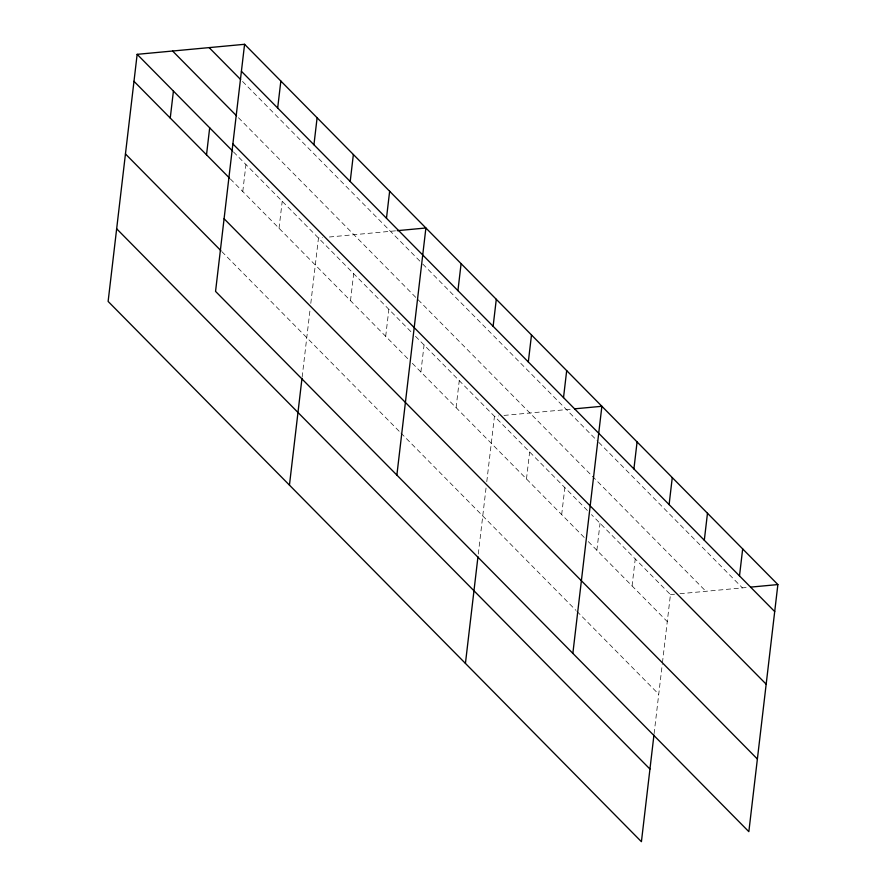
<?xml version="1.0" encoding="UTF-8"?>
<svg xmlns="http://www.w3.org/2000/svg" width="886" height="886" viewBox="0 0 886 886"><rect width="100%" height="100%" fill="white"/><g stroke="black" fill="none" stroke-linecap="round" stroke-linejoin="round"><path stroke-width="0.66" stroke-dasharray="4.43 3.32" d="M242.775 191.531L245.943 164.552M279.035 228.278L282.213 201.288M302.137 377.104L310.155 308.871M310.798 303.389L318.473 238.024L322.559 237.647M350.502 300.675L353.669 273.685M385.698 336.326L388.865 309.347M420.894 371.987L424.062 344.997M456.091 407.649L459.258 380.659M478.285 554.038L486.137 487.156M486.779 481.674L494.454 416.32L498.552 415.933M526.483 478.961L529.651 451.971M561.68 514.622L564.847 487.632M596.876 550.272L600.043 523.294M632.072 585.934L635.24 558.955M654.101 733.686L662.285 664.079M662.44 662.706L670.447 594.606L591.483 514.622M329.382 237.005L395.909 230.792M504.001 415.423L571.891 409.088M670.447 594.606L674.534 594.229M679.983 593.72L747.873 587.374M242.531 81.446L421.847 263.109M422.788 264.072L597.828 441.394M598.781 442.358L742.424 587.883M238.456 117.727L705.898 591.294M233.539 151.982L411.702 332.471M415.501 336.326L587.684 510.768M230.371 178.961L408.524 359.461M412.333 363.315L584.516 537.747M588.315 541.601L667.269 621.595M221.832 251.602L399.996 432.091M400.948 433.055L575.978 610.388M576.93 611.351L658.741 694.225"/><path stroke-width="1.33" d="M244.58 44.3L215.553 291.394L748.847 831.666L777.875 584.572L244.58 44.3L137.153 54.334L108.125 301.428L641.42 841.7L653.946 735.048M170.245 118.059L173.423 91.07M206.516 154.795L209.683 127.817M277.672 108.026L280.851 81.036M313.943 144.761L317.11 117.783M289.445 485.118L301.971 378.466M350.203 181.497L353.37 154.518M386.473 218.244L389.641 191.254M396.873 475.084L425.9 227.99L397.271 230.67M457.929 290.63L461.097 263.651M493.125 326.292L496.293 299.313M465.427 663.415L477.964 556.762M528.322 361.953L531.489 334.963M563.518 397.615L566.686 370.625M572.854 653.37L601.882 406.286L574.615 408.834M633.911 468.927L637.078 441.937M669.107 504.588L672.275 477.598M704.304 540.238L707.482 513.26M739.5 575.9L742.678 548.91M750.597 587.119L777.875 584.572M241.413 71.29L774.696 611.562M209.129 47.611L240.627 79.518M172.604 51.023L236.551 115.8M232.885 143.92L766.168 684.191M137.153 54.334L232.586 151.019M133.985 81.324L229.419 177.997M224.092 218.753L757.375 759.025M125.458 153.954L220.88 250.638M116.664 228.787L649.947 769.059"/></g></svg>
